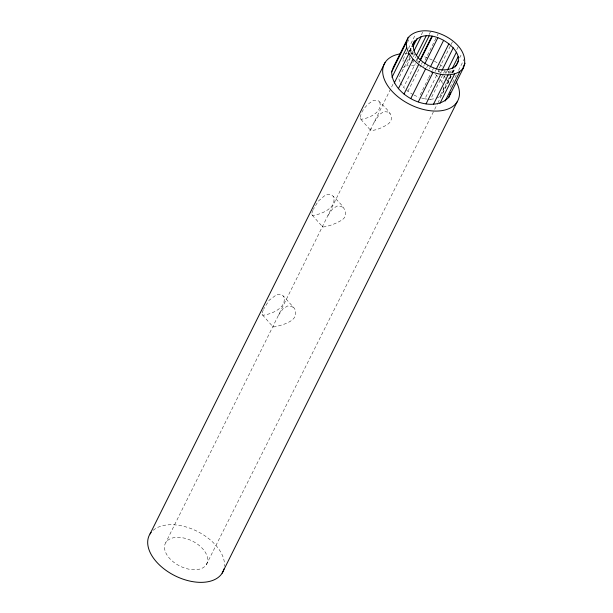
<?xml version="1.0" encoding="UTF-8"?>
<svg xmlns="http://www.w3.org/2000/svg" width="613" height="613" viewBox="0 0 613 613"><rect width="100%" height="100%" fill="white"/><g stroke="black" fill="none" stroke-linecap="round" stroke-linejoin="round"><path stroke-width="0.46" stroke-dasharray="3.06 2.3" d="M392.979 84.242L371.126 128.339L370.765 130.462C376.328 130.477 381.884 127.657 386.742 124.991C398.22 117.773 385.447 108.064 379.692 101.911L378.298 100.762L373.792 100.287C367.195 103.873 360.59 110.915 360.183 118.577L370.765 130.462M450.854 75.958L438.111 102.455M371.126 128.339L165.824 542.49M263.192 310.032L261.927 313.366L262.058 314.484L273.122 326.905L274.011 326.921C282.547 325.174 300.715 320.607 294.562 308.546L283.52 296.148L281.988 294.891L279.766 294.286L277.022 294.37L269.161 300.247L263.544 309.243M312.944 210.244L311.68 213.577L311.81 214.703L322.706 226.933L323.572 226.963C329.396 226.051 335.158 223.829 340.33 220.979C353.517 213.991 338.889 202.321 333.273 196.367L331.733 195.103L329.518 194.497L326.775 194.582L324.262 195.999L318.193 201.248L313.297 209.454M407.469 42.42L409.99 37.37M406.825 51.814L402.205 61.078L404.067 60.81M408.503 48.45L415.645 34.129M409.392 51.254L412.327 45.354M409.607 51.032L412.128 45.983M409.584 51.369L412.105 46.32M409.76 51.507L413.124 44.772M410.066 52.626L412.166 48.419M410.411 54.833L398.657 78.418L400.059 81.966M410.833 53.99L412.511 50.626M409.982 57.599L408.725 60.128L411.484 60.335M411.66 54.235L412.924 51.707M421.323 34.864L423.422 30.65M402.503 67.79L406.534 65.943L410.312 58.365M411.997 54.994L413.254 52.465M413.43 56.741L415.108 53.377M412.817 62.679L415.76 56.787M416.081 60.687L417.346 58.158M429.1 34.573L430.778 31.202M413.193 94.739L407.936 91.299L403.576 87.245L415.338 63.66M416.924 60.365L418.273 57.768M418.495 63.108L419.33 61.423M418.963 63.231L419.798 61.545M407.936 91.299L420.955 65.193M421.376 64.35L422.633 61.821M425.039 60.181L436.801 36.596M437.222 35.761L438.057 34.075M423.583 66.357L424.418 64.672M426.625 67.782L427.889 65.262M429.368 68.94L430.211 67.254M420.234 94.8L428.219 78.793M428.64 77.951L431.996 71.215M432.418 70.372L433.675 67.844M435.038 71.537L435.881 69.851M439.375 68.005L450.708 45.262M451.13 44.42L452.394 41.891M421.522 97.996L424.909 98.885L436.671 75.299M438.349 71.936L439.192 70.25M440.663 73.062L441.498 71.376M427.744 99.099L430.579 99.314L443.176 74.043M443.597 73.2L445.276 69.836M445.03 73.261L445.866 71.575M456.785 49.684L458.463 46.312M442.425 83.445L441.728 81.667L445.505 74.089M445.927 73.246L447.184 70.717M448.203 73.307L449.459 70.786M449.781 73.468L451.459 70.097M436.41 98.21L439.636 96.731L450.969 73.989M451.39 73.146L454.333 67.254M448.532 83.138L447.881 81.491L451.658 73.912M452.08 73.07L454.179 68.855M459.635 57.906L461.735 53.699M452.532 72.587L454.21 69.215M451.222 76.211L442.402 93.896L439.636 96.731M452.9 72.84L455.421 67.79M450.157 87.245L456.455 74.61M458.555 70.403L464.439 58.61M206.366 564.604A23.118 13.976 26.5 0 0 182.444 537.747A23.118 13.976 26.5 0 0 169.479 558.282A23.118 13.976 26.5 0 0 206.366 564.604L434.249 110.156M434.678 109.306L437.682 103.313M373.991 122.546L379.278 114.631L383.876 111.612L388.282 112.064L390.259 113.773M327.924 215.485L332.491 208.987L337.004 206.068L341.41 206.443L344.146 208.573M278.455 315.274L282.945 308.906L287.405 306.025L291.765 306.385L294.562 308.546M406.534 65.943L408.212 65.698M430.579 99.314L435.605 98.578M411.561 65.208L417.231 65.637M424.909 98.885L426.801 99.03M416.94 60.909L420.357 61.806M414.013 95.107L418.978 97.321M360.183 118.577L361.157 119.251C369.256 118.386 383.064 111.85 379.692 101.911M311.81 214.703L312.883 215.439C321.679 214.328 337.648 207.478 333.273 196.367M262.058 314.484L263.13 315.228C271.927 314.117 287.895 307.266 283.52 296.148M438.111 70.526L440.624 72.863M435.445 74.38L438.556 77.276M443.766 75.79L445.306 77.928M445.827 78.64L447.881 81.491M439.613 78.74L441.728 81.667M400.412 82.855L403.576 87.245M443.528 86.939L443.712 90.272M322.683 226.051L322.706 226.933M273.099 326.078L273.122 326.905M153.173 530.306A41.094 24.849 26.5 0 1 197.463 531.448A41.094 24.849 26.5 0 1 224.442 566.251M405.001 53.454A41.094 24.849 26.5 0 1 407.522 53.454M411.016 53.691A41.094 24.849 26.5 0 1 413.691 54.036M424.602 56.817A41.094 24.849 26.5 0 1 433.598 60.764M434.379 61.185A41.094 24.849 26.5 0 1 438.969 63.928M439.713 64.426A41.094 24.849 26.5 0 1 442.571 66.465M447.49 70.625A41.094 24.849 26.5 0 1 450.616 73.836"/><path stroke-width="0.92" d="M413.783 42.948C423.828 26.252 454.363 41.515 458.179 56.626C460.708 70.074 442.701 72.158 433.675 67.844C423.828 64.074 410.84 54.971 413.783 42.948L412.94 44.634M391.676 71.859L393.385 67.154L408.082 37.677C424.602 18.497 473.029 42.864 463.451 67.89L448.754 97.367C431.514 115.313 391.86 95.413 391.676 71.859L406.381 42.381L408.082 37.677M448.754 97.367L450.455 92.663M150.062 533.885L385.033 62.603M391.983 77.276L406.68 47.799L406.381 42.381M412.748 44.511L414.426 41.148M412.963 44.297L414.641 40.925M394.259 83.031L408.955 53.553L406.68 47.799M413.001 46.734L417.2 38.312M414.097 50.779L421.231 36.466M398.366 88.732L413.07 59.254L408.955 53.553M416.595 55.101L426.257 35.73M418.181 57.844L429.1 35.945M420.173 59.737L431.927 36.159M420.219 60.702L432.403 36.282M404.028 93.988L418.725 64.511L413.07 59.254M424.84 63.829L437.858 37.715M410.84 98.455L425.537 68.978L418.725 64.511M430.632 66.411L443.643 40.305M418.357 101.812L433.054 72.334C442.885 75.568 456.317 77.1 463.451 67.89M436.303 69.008L448.9 43.745M441.919 70.533L453.26 47.799M426.058 103.835L440.755 74.357M447.605 69.874L456.424 52.189M433.414 104.394L448.111 74.916M452.302 68.411L458.179 56.626M455.474 66.687L458.409 60.794M439.935 103.436L454.631 73.958M445.161 101.045L459.865 71.56M463.053 67.392L465.152 63.185M222.128 573.209L457.099 101.919M393.385 67.154L394.58 65.928M425.537 68.978L433.054 72.334M223.975 568.941A41.094 24.849 26.5 0 1 174.835 575.691A41.094 24.849 26.5 0 1 151.15 532.368M456.409 82.088A41.094 24.849 26.5 0 1 438.149 111.022A41.094 24.849 26.5 0 1 387.715 85.774A41.094 24.849 26.5 0 1 400.113 53.906"/></g></svg>
